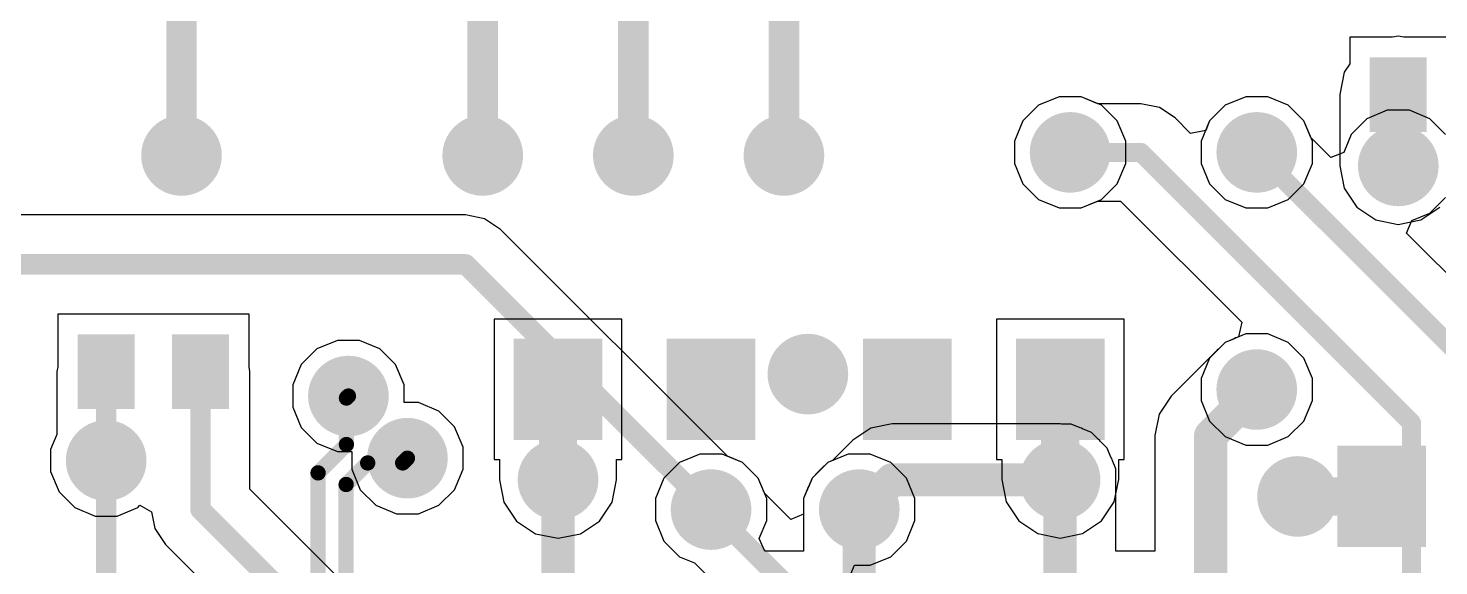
# Model space of a CAD drawing. Header units: millimetres. Extents: x 0 to 172, y 0 to 138.
# Drawn here: x 77.12 to 91.17, y 46.78 to 52.14 of the extents above; entities that cross this region are included whole.
import ezdxf

# ---------------------------------------------------------------- set-up
doc = ezdxf.new("R2010")
doc.units = ezdxf.units.MM
for name, color, linetype in [('BottomLayer', 5, 'Continuous'), ('BottomPaste', 16, 'Continuous'), ('BottomSolder', 6, 'Continuous'), ('TopLayer', 1, 'Continuous'), ('TopSolder', 216, 'Continuous'), ('ViaHoleLayer', 16, 'Continuous')]:
    doc.layers.add(name, color=color, linetype=linetype)

# ---------------------------------------------------------------- blocks, each defined once
blk = doc.blocks.new('R___0402_B_101')
at = {"layer": 'BottomLayer'}
for points in [[(-0.2412999999999999, 0.3174999999999999), (-0.2413000000000001, -0.3175), (-0.6985, -0.3174999999999999), (-0.6985, 0.3175)], [(0.6985, 0.3174999999999999), (0.6985, -0.3175), (0.2412999999999999, -0.3174999999999999), (0.2413000000000001, 0.3175)]]:
    blk.add_hatch(color=5, dxfattribs=at).paths.add_polyline_path(points)
at = {"layer": 'BottomPaste'}
for points in [[(-0.2412999999999999, 0.3174999999999999), (-0.2413000000000001, -0.3175), (-0.6985, -0.3174999999999999), (-0.6985, 0.3175)], [(0.6985, 0.3174999999999999), (0.6985, -0.3175), (0.2412999999999999, -0.3174999999999999), (0.2413000000000001, 0.3175)]]:
    blk.add_hatch(color=16, dxfattribs=at).paths.add_polyline_path(points)
at = {"layer": 'BottomSolder'}
for points in [[(-0.1862988399999999, 0.3725011599999999), (-0.18629884, -0.3725011600000001), (-0.75350116, -0.3725011599999999), (-0.75350116, 0.3725011600000001)], [(0.75350116, 0.3725011599999999), (0.75350116, -0.3725011600000001), (0.1862988399999999, -0.3725011599999999), (0.18629884, 0.3725011600000001)]]:
    blk.add_hatch(color=6, dxfattribs=at).paths.add_polyline_path(points)
blk = doc.blocks.new('R___0402_B_196')
at = {"layer": 'BottomLayer'}
for points in [[(-0.2413, 0.3175), (-0.2412999999999999, -0.3175), (-0.6985, -0.3175), (-0.6985, 0.3175)], [(0.6985, 0.3175), (0.6985, -0.3175), (0.2413, -0.3175), (0.2412999999999999, 0.3175)]]:
    blk.add_hatch(color=5, dxfattribs=at).paths.add_polyline_path(points)
at = {"layer": 'BottomPaste'}
for points in [[(-0.2413, 0.3175), (-0.2412999999999999, -0.3175), (-0.6985, -0.3175), (-0.6985, 0.3175)], [(0.6985, 0.3175), (0.6985, -0.3175), (0.2413, -0.3175), (0.2412999999999999, 0.3175)]]:
    blk.add_hatch(color=16, dxfattribs=at).paths.add_polyline_path(points)
at = {"layer": 'BottomSolder'}
for points in [[(-0.18629884, 0.37250116), (-0.1862988399999999, -0.37250116), (-0.75350116, -0.37250116), (-0.75350116, 0.37250116)], [(0.75350116, 0.37250116), (0.75350116, -0.37250116), (0.18629884, -0.37250116), (0.1862988399999999, 0.37250116)]]:
    blk.add_hatch(color=6, dxfattribs=at).paths.add_polyline_path(points)
blk = doc.blocks.new('C___0603_B_427')
at = {"layer": 'BottomLayer'}
for points in [[(-1.143, -0.4445), (-1.143, 0.4445), (-0.3809999999999999, 0.4445), (-0.3809999999999999, -0.4445)], [(0.3809999999999999, -0.4445), (0.3809999999999999, 0.4445), (1.143, 0.4445), (1.143, -0.4445)]]:
    blk.add_hatch(color=5, dxfattribs=at).paths.add_polyline_path(points)
at = {"layer": 'BottomPaste'}
for points in [[(-1.143, -0.4445), (-1.143, 0.4445), (-0.3809999999999999, 0.4445), (-0.3809999999999999, -0.4445)], [(0.3809999999999999, -0.4445), (0.3809999999999999, 0.4445), (1.143, 0.4445), (1.143, -0.4445)]]:
    blk.add_hatch(color=16, dxfattribs=at).paths.add_polyline_path(points)
at = {"layer": 'BottomSolder'}
for points in [[(-1.20299988, -0.50449988), (-1.20299988, 0.50449988), (-0.3210001199999999, 0.50449988), (-0.3210001199999999, -0.50449988)], [(0.3210001199999999, -0.50449988), (0.3210001199999999, 0.50449988), (1.20299988, 0.50449988), (1.20299988, -0.50449988)]]:
    blk.add_hatch(color=6, dxfattribs=at).paths.add_polyline_path(points)
blk = doc.blocks.new('C___0603_B_428')
at = {"layer": 'BottomLayer'}
for points in [[(-1.143, -0.4445), (-1.143, 0.4445), (-0.3809999999999999, 0.4445), (-0.3809999999999999, -0.4445)], [(0.3809999999999999, -0.4445), (0.3809999999999999, 0.4445), (1.143, 0.4445), (1.143, -0.4445)]]:
    blk.add_hatch(color=5, dxfattribs=at).paths.add_polyline_path(points)
at = {"layer": 'BottomPaste'}
for points in [[(-1.143, -0.4445), (-1.143, 0.4445), (-0.3809999999999999, 0.4445), (-0.3809999999999999, -0.4445)], [(0.3809999999999999, -0.4445), (0.3809999999999999, 0.4445), (1.143, 0.4445), (1.143, -0.4445)]]:
    blk.add_hatch(color=16, dxfattribs=at).paths.add_polyline_path(points)
at = {"layer": 'BottomSolder'}
for points in [[(-1.20299988, -0.50449988), (-1.20299988, 0.50449988), (-0.3210001199999999, 0.50449988), (-0.3210001199999999, -0.50449988)], [(0.3210001199999999, -0.50449988), (0.3210001199999999, 0.50449988), (1.20299988, 0.50449988), (1.20299988, -0.50449988)]]:
    blk.add_hatch(color=6, dxfattribs=at).paths.add_polyline_path(points)
blk = doc.blocks.new('C___0603_B_429')
at = {"layer": 'BottomLayer'}
for points in [[(-1.143, -0.4445), (-1.143, 0.4445), (-0.3809999999999999, 0.4445), (-0.3809999999999999, -0.4445)], [(0.3809999999999999, -0.4445), (0.3809999999999999, 0.4445), (1.143, 0.4445), (1.143, -0.4445)]]:
    blk.add_hatch(color=5, dxfattribs=at).paths.add_polyline_path(points)
at = {"layer": 'BottomPaste'}
for points in [[(-1.143, -0.4445), (-1.143, 0.4445), (-0.3809999999999999, 0.4445), (-0.3809999999999999, -0.4445)], [(0.3809999999999999, -0.4445), (0.3809999999999999, 0.4445), (1.143, 0.4445), (1.143, -0.4445)]]:
    blk.add_hatch(color=16, dxfattribs=at).paths.add_polyline_path(points)
at = {"layer": 'BottomSolder'}
for points in [[(-1.20299988, -0.50449988), (-1.20299988, 0.50449988), (-0.3210001199999999, 0.50449988), (-0.3210001199999999, -0.50449988)], [(0.3210001199999999, -0.50449988), (0.3210001199999999, 0.50449988), (1.20299988, 0.50449988), (1.20299988, -0.50449988)]]:
    blk.add_hatch(color=6, dxfattribs=at).paths.add_polyline_path(points)

msp = doc.modelspace()

# ---------------------------------------------------------------- hatches: boundary and pattern name
at = {"layer": 'BottomLayer'}
h = msp.add_hatch(color=5, dxfattribs=at)
edge = h.paths.add_edge_path()
edge.add_arc((78.64839744, 50.87088124), 0.2999994, 0, 360)
h = msp.add_hatch(color=5, dxfattribs=at)
edge = h.paths.add_edge_path()
edge.add_arc((81.64839652, 50.87088124), 0.2999994, 0, 360)
h = msp.add_hatch(color=5, dxfattribs=at)
edge = h.paths.add_edge_path()
edge.add_arc((83.14839606, 50.87088124), 0.2999994, 0, 360)
h = msp.add_hatch(color=5, dxfattribs=at)
edge = h.paths.add_edge_path()
edge.add_arc((84.64839813999998, 50.87088124), 0.2999994, 0, 360)
h = msp.add_hatch(color=5, dxfattribs=at)
edge = h.paths.add_edge_path()
edge.add_arc((87.49839752, 50.90159999999999), 0.2999994, 0, 360)
h = msp.add_hatch(color=5, dxfattribs=at)
edge = h.paths.add_edge_path()
edge.add_arc((89.35719999999999, 50.90159999999999), 0.2999994, 0, 360)
h = msp.add_hatch(color=5, dxfattribs=at)
edge = h.paths.add_edge_path()
edge.add_arc((90.76689999999999, 50.766599), 0.2999994, 0, 360)
h = msp.add_hatch(color=5, dxfattribs=at)
edge = h.paths.add_edge_path()
edge.add_arc((84.8868, 48.6918), 0.2999994, 0, 360)
h = msp.add_hatch(color=5, dxfattribs=at)
edge = h.paths.add_edge_path()
edge.add_arc((80.31079188, 48.4730171), 0.2999994, 0, 360)
h = msp.add_hatch(color=5, dxfattribs=at)
edge = h.paths.add_edge_path()
edge.add_arc((89.35719999999999, 48.53789886), 0.2999994, 0, 360)
h = msp.add_hatch(color=5, dxfattribs=at)
edge = h.paths.add_edge_path()
edge.add_arc((77.8983964, 47.83074507999999), 0.2999994, 0, 360)
h = msp.add_hatch(color=5, dxfattribs=at)
edge = h.paths.add_edge_path()
edge.add_arc((80.89839802, 47.85359999999999), 0.2999994, 0, 360)
h = msp.add_hatch(color=5, dxfattribs=at)
edge = h.paths.add_edge_path()
edge.add_arc((82.39839755999999, 47.63872616), 0.2999994, 0, 360)
h = msp.add_hatch(color=5, dxfattribs=at)
edge = h.paths.add_edge_path()
edge.add_arc((87.39839771999999, 47.63872616), 0.2999994, 0, 360)
h = msp.add_hatch(color=5, dxfattribs=at)
edge = h.paths.add_edge_path()
edge.add_arc((89.7636, 47.4726), 0.2999994, 0, 360)
h = msp.add_hatch(color=5, dxfattribs=at)
edge = h.paths.add_edge_path()
edge.add_arc((83.92239756, 47.3413328), 0.2999994, 0, 360)
h = msp.add_hatch(color=5, dxfattribs=at)
edge = h.paths.add_edge_path()
edge.add_arc((85.39839664, 47.3413328), 0.2999994, 0, 360)
at = {"layer": 'BottomSolder'}
h = msp.add_hatch(color=6, dxfattribs=at)
edge = h.paths.add_edge_path()
edge.add_arc((87.49839752, 50.90159999999999), 0.4015993999999999, 0, 360)
h = msp.add_hatch(color=6, dxfattribs=at)
edge = h.paths.add_edge_path()
edge.add_arc((89.35719999999999, 50.90159999999999), 0.4015993999999999, 0, 360)
h = msp.add_hatch(color=6, dxfattribs=at)
edge = h.paths.add_edge_path()
edge.add_arc((78.64839744, 50.87088124), 0.4015993999999999, 0, 360)
h = msp.add_hatch(color=6, dxfattribs=at)
edge = h.paths.add_edge_path()
edge.add_arc((81.64839652, 50.87088124), 0.4015993999999999, 0, 360)
h = msp.add_hatch(color=6, dxfattribs=at)
edge = h.paths.add_edge_path()
edge.add_arc((83.14839606, 50.87088124), 0.4015993999999999, 0, 360)
h = msp.add_hatch(color=6, dxfattribs=at)
edge = h.paths.add_edge_path()
edge.add_arc((84.64839813999998, 50.87088124), 0.4015993999999999, 0, 360)
h = msp.add_hatch(color=6, dxfattribs=at)
edge = h.paths.add_edge_path()
edge.add_arc((90.76689999999999, 50.766599), 0.4015993999999999, 0, 360)
h = msp.add_hatch(color=6, dxfattribs=at)
edge = h.paths.add_edge_path()
edge.add_arc((84.8868, 48.6918), 0.4015993999999999, 0, 360)
h = msp.add_hatch(color=6, dxfattribs=at)
edge = h.paths.add_edge_path()
edge.add_arc((89.35719999999999, 48.53789886), 0.4015993999999999, 0, 360)
h = msp.add_hatch(color=6, dxfattribs=at)
edge = h.paths.add_edge_path()
edge.add_arc((80.31079188, 48.4730171), 0.4015993999999999, 0, 360)
h = msp.add_hatch(color=6, dxfattribs=at)
edge = h.paths.add_edge_path()
edge.add_arc((77.8983964, 47.83074507999999), 0.4015993999999999, 0, 360)
h = msp.add_hatch(color=6, dxfattribs=at)
edge = h.paths.add_edge_path()
edge.add_arc((80.89839802, 47.85359999999999), 0.4015993999999999, 0, 360)
h = msp.add_hatch(color=6, dxfattribs=at)
edge = h.paths.add_edge_path()
edge.add_arc((82.39839755999999, 47.63872616), 0.4015993999999999, 0, 360)
h = msp.add_hatch(color=6, dxfattribs=at)
edge = h.paths.add_edge_path()
edge.add_arc((87.39839771999999, 47.63872616), 0.4015993999999999, 0, 360)
h = msp.add_hatch(color=6, dxfattribs=at)
edge = h.paths.add_edge_path()
edge.add_arc((89.7636, 47.4726), 0.4015993999999999, 0, 360)
h = msp.add_hatch(color=6, dxfattribs=at)
edge = h.paths.add_edge_path()
edge.add_arc((83.92239756, 47.3413328), 0.4015993999999999, 0, 360)
h = msp.add_hatch(color=6, dxfattribs=at)
edge = h.paths.add_edge_path()
edge.add_arc((85.39839664, 47.3413328), 0.4015993999999999, 0, 360)
at = {"layer": 'TopLayer'}
h = msp.add_hatch(color=1, dxfattribs=at)
edge = h.paths.add_edge_path()
edge.add_arc((78.64839744, 50.87088124), 0.2999994, 0, 360)
h = msp.add_hatch(color=1, dxfattribs=at)
edge = h.paths.add_edge_path()
edge.add_arc((81.64839652, 50.87088124), 0.2999994, 0, 360)
h = msp.add_hatch(color=1, dxfattribs=at)
edge = h.paths.add_edge_path()
edge.add_arc((83.14839606, 50.87088124), 0.2999994, 0, 360)
h = msp.add_hatch(color=1, dxfattribs=at)
edge = h.paths.add_edge_path()
edge.add_arc((84.64839813999998, 50.87088124), 0.2999994, 0, 360)
h = msp.add_hatch(color=1, dxfattribs=at)
edge = h.paths.add_edge_path()
edge.add_arc((87.49839752, 50.90159999999999), 0.2999994, 0, 360)
h = msp.add_hatch(color=1, dxfattribs=at)
edge = h.paths.add_edge_path()
edge.add_arc((89.35719999999999, 50.90159999999999), 0.2999994, 0, 360)
h = msp.add_hatch(color=1, dxfattribs=at)
edge = h.paths.add_edge_path()
edge.add_arc((90.76689999999999, 50.766599), 0.2999994, 0, 360)
h = msp.add_hatch(color=1, dxfattribs=at)
edge = h.paths.add_edge_path()
edge.add_arc((84.8868, 48.6918), 0.2999994, 0, 360)
h = msp.add_hatch(color=1, dxfattribs=at)
edge = h.paths.add_edge_path()
edge.add_arc((80.31079188, 48.4730171), 0.2999994, 0, 360)
h = msp.add_hatch(color=1, dxfattribs=at)
edge = h.paths.add_edge_path()
edge.add_arc((89.35719999999999, 48.53789886), 0.2999994, 0, 360)
h = msp.add_hatch(color=1, dxfattribs=at)
edge = h.paths.add_edge_path()
edge.add_arc((77.8983964, 47.83074507999999), 0.2999994, 0, 360)
h = msp.add_hatch(color=1, dxfattribs=at)
edge = h.paths.add_edge_path()
edge.add_arc((80.89839802, 47.85359999999999), 0.2999994, 0, 360)
h = msp.add_hatch(color=1, dxfattribs=at)
edge = h.paths.add_edge_path()
edge.add_arc((82.39839755999999, 47.63872616), 0.2999994, 0, 360)
h = msp.add_hatch(color=1, dxfattribs=at)
edge = h.paths.add_edge_path()
edge.add_arc((87.39839771999999, 47.63872616), 0.2999994, 0, 360)
h = msp.add_hatch(color=1, dxfattribs=at)
edge = h.paths.add_edge_path()
edge.add_arc((89.7636, 47.4726), 0.2999994, 0, 360)
h = msp.add_hatch(color=1, dxfattribs=at)
edge = h.paths.add_edge_path()
edge.add_arc((83.92239756, 47.3413328), 0.2999994, 0, 360)
h = msp.add_hatch(color=1, dxfattribs=at)
edge = h.paths.add_edge_path()
edge.add_arc((85.39839664, 47.3413328), 0.2999994, 0, 360)
at = {"layer": 'TopSolder'}
h = msp.add_hatch(color=216, dxfattribs=at)
edge = h.paths.add_edge_path()
edge.add_arc((87.49839752, 50.90159999999999), 0.4015993999999999, 0, 360)
h = msp.add_hatch(color=216, dxfattribs=at)
edge = h.paths.add_edge_path()
edge.add_arc((89.35719999999999, 50.90159999999999), 0.4015993999999999, 0, 360)
h = msp.add_hatch(color=216, dxfattribs=at)
edge = h.paths.add_edge_path()
edge.add_arc((78.64839744, 50.87088124), 0.4015993999999999, 0, 360)
h = msp.add_hatch(color=216, dxfattribs=at)
edge = h.paths.add_edge_path()
edge.add_arc((81.64839652, 50.87088124), 0.4015993999999999, 0, 360)
h = msp.add_hatch(color=216, dxfattribs=at)
edge = h.paths.add_edge_path()
edge.add_arc((83.14839606, 50.87088124), 0.4015993999999999, 0, 360)
h = msp.add_hatch(color=216, dxfattribs=at)
edge = h.paths.add_edge_path()
edge.add_arc((84.64839813999998, 50.87088124), 0.4015993999999999, 0, 360)
h = msp.add_hatch(color=216, dxfattribs=at)
edge = h.paths.add_edge_path()
edge.add_arc((90.76689999999999, 50.766599), 0.4015993999999999, 0, 360)
h = msp.add_hatch(color=216, dxfattribs=at)
edge = h.paths.add_edge_path()
edge.add_arc((84.8868, 48.6918), 0.4015993999999999, 0, 360)
h = msp.add_hatch(color=216, dxfattribs=at)
edge = h.paths.add_edge_path()
edge.add_arc((89.35719999999999, 48.53789886), 0.4015993999999999, 0, 360)
h = msp.add_hatch(color=216, dxfattribs=at)
edge = h.paths.add_edge_path()
edge.add_arc((80.31079188, 48.4730171), 0.4015993999999999, 0, 360)
h = msp.add_hatch(color=216, dxfattribs=at)
edge = h.paths.add_edge_path()
edge.add_arc((77.8983964, 47.83074507999999), 0.4015993999999999, 0, 360)
h = msp.add_hatch(color=216, dxfattribs=at)
edge = h.paths.add_edge_path()
edge.add_arc((80.89839802, 47.85359999999999), 0.4015993999999999, 0, 360)
h = msp.add_hatch(color=216, dxfattribs=at)
edge = h.paths.add_edge_path()
edge.add_arc((82.39839755999999, 47.63872616), 0.4015993999999999, 0, 360)
h = msp.add_hatch(color=216, dxfattribs=at)
edge = h.paths.add_edge_path()
edge.add_arc((87.39839771999999, 47.63872616), 0.4015993999999999, 0, 360)
h = msp.add_hatch(color=216, dxfattribs=at)
edge = h.paths.add_edge_path()
edge.add_arc((89.7636, 47.4726), 0.4015993999999999, 0, 360)
h = msp.add_hatch(color=216, dxfattribs=at)
edge = h.paths.add_edge_path()
edge.add_arc((83.92239756, 47.3413328), 0.4015993999999999, 0, 360)
h = msp.add_hatch(color=216, dxfattribs=at)
edge = h.paths.add_edge_path()
edge.add_arc((85.39839664, 47.3413328), 0.4015993999999999, 0, 360)
at = {"layer": 'ViaHoleLayer'}
h = msp.add_hatch(color=16, dxfattribs=at)
edge = h.paths.add_edge_path()
edge.add_arc((78.64839744, 50.87088124), 0.1499997, 0, 360)
h = msp.add_hatch(color=16, dxfattribs=at)
edge = h.paths.add_edge_path()
edge.add_arc((81.64839652, 50.87088124), 0.1499997, 0, 360)
h = msp.add_hatch(color=16, dxfattribs=at)
edge = h.paths.add_edge_path()
edge.add_arc((83.14839606, 50.87088124), 0.1499997, 0, 360)
h = msp.add_hatch(color=16, dxfattribs=at)
edge = h.paths.add_edge_path()
edge.add_arc((84.64839813999998, 50.87088124), 0.1499997, 0, 360)
h = msp.add_hatch(color=16, dxfattribs=at)
edge = h.paths.add_edge_path()
edge.add_arc((87.49839752, 50.90159999999999), 0.1499997, 0, 360)
h = msp.add_hatch(color=16, dxfattribs=at)
edge = h.paths.add_edge_path()
edge.add_arc((89.35719999999999, 50.90159999999999), 0.1499997, 0, 360)
h = msp.add_hatch(color=16, dxfattribs=at)
edge = h.paths.add_edge_path()
edge.add_arc((90.76689999999999, 50.766599), 0.1499997, 0, 360)
h = msp.add_hatch(color=16, dxfattribs=at)
edge = h.paths.add_edge_path()
edge.add_arc((84.8868, 48.6918), 0.1499997, 0, 360)
h = msp.add_hatch(color=16, dxfattribs=at)
edge = h.paths.add_edge_path()
edge.add_arc((80.31079188, 48.4730171), 0.1499997, 0, 360)
h = msp.add_hatch(color=16, dxfattribs=at)
edge = h.paths.add_edge_path()
edge.add_arc((89.35719999999999, 48.53789886), 0.1499997, 0, 360)
h = msp.add_hatch(color=16, dxfattribs=at)
edge = h.paths.add_edge_path()
edge.add_arc((77.8983964, 47.83074507999999), 0.1499997, 0, 360)
h = msp.add_hatch(color=16, dxfattribs=at)
edge = h.paths.add_edge_path()
edge.add_arc((80.89839802, 47.85359999999999), 0.1499997, 0, 360)
h = msp.add_hatch(color=16, dxfattribs=at)
edge = h.paths.add_edge_path()
edge.add_arc((82.39839755999999, 47.63872616), 0.1499997, 0, 360)
h = msp.add_hatch(color=16, dxfattribs=at)
edge = h.paths.add_edge_path()
edge.add_arc((87.39839771999999, 47.63872616), 0.1499997, 0, 360)
h = msp.add_hatch(color=16, dxfattribs=at)
edge = h.paths.add_edge_path()
edge.add_arc((83.92239756, 47.3413328), 0.1499997, 0, 360)
h = msp.add_hatch(color=16, dxfattribs=at)
edge = h.paths.add_edge_path()
edge.add_arc((85.39839664, 47.3413328), 0.1499997, 0, 360)
h = msp.add_hatch(color=16, dxfattribs=at)
edge = h.paths.add_edge_path()
edge.add_arc((89.7636, 47.4726), 0.1499997, 0, 360)

# ---------------------------------------------------------------- linework, layer by layer
at = {"layer": 'BottomLayer'}
for p, q in [((90.71061359999999, 52.049299), (90.2843, 52.049299)), ((90.2843, 52.049299), (90.2843, 51.78420935999999)), ((90.76689999999999, 52.06049531999999), (90.71061359999999, 52.049299)), ((90.8231864, 52.049299), (90.76689999999999, 52.06049531999999)), ((92.14174612, 52.049299), (90.8231864, 52.049299)), ((90.22855969999999, 51.70078814), (90.18420368, 51.477799)), ((90.2843, 51.78420935999999), (90.22855969999999, 51.70078814)), ((87.38819962, 51.4555994), (87.18458306, 51.3712587)), ((87.60859542, 51.4555994), (87.38819962, 51.4555994)), ((87.81221197999999, 51.3712587), (87.60859542, 51.4555994)), ((89.24700209999999, 51.4555994), (89.04338554, 51.3712587)), ((89.4673979, 51.4555994), (89.24700209999999, 51.4555994)), ((89.67101446, 51.3712587), (89.4673979, 51.4555994)), ((90.18420368, 51.477799), (90.18420368, 50.766599)), ((87.18458306, 51.3712587), (87.02873882, 51.21541446)), ((87.96805622, 51.21541446), (87.81221197999999, 51.3712587)), ((89.04338554, 51.3712587), (88.8875413, 51.21541446)), ((89.8268587, 51.21541446), (89.67101446, 51.3712587)), ((87.02873882, 51.21541446), (86.94439812, 51.01179789999999)), ((88.05239692, 51.01179789999999), (87.96805622, 51.21541446)), ((88.8875413, 51.21541446), (88.8032006, 51.01179789999999)), ((89.91119939999999, 51.01179789999999), (89.8268587, 51.21541446)), ((86.94439812, 51.01179789999999), (86.94439812, 50.7914021)), ((88.05239692, 50.7914021), (88.05239692, 51.01179789999999)), ((88.8032006, 51.01179789999999), (88.8032006, 50.7914021)), ((89.91119939999999, 50.7914021), (89.91119939999999, 51.01179789999999)), ((86.94439812, 50.7914021), (87.02873882, 50.58778554)), ((87.96805622, 50.58778554), (88.05239692, 50.7914021)), ((88.8032006, 50.7914021), (88.8875413, 50.58778554)), ((89.8268587, 50.58778554), (89.91119939999999, 50.7914021)), ((90.18420368, 50.766599), (90.22855969999999, 50.54360986)), ((87.02873882, 50.58778554), (87.18458306, 50.4319413)), ((87.81221197999999, 50.4319413), (87.96805622, 50.58778554)), ((88.8875413, 50.58778554), (89.04338554, 50.4319413)), ((89.67101446, 50.4319413), (89.8268587, 50.58778554)), ((90.22855969999999, 50.54360986), (90.35487135999999, 50.35457036)), ((87.18458306, 50.4319413), (87.38819962, 50.3476006)), ((87.38819962, 50.3476006), (87.60859542, 50.3476006)), ((87.60859542, 50.3476006), (87.81221197999999, 50.4319413)), ((89.04338554, 50.4319413), (89.24700209999999, 50.3476006)), ((89.24700209999999, 50.3476006), (89.4673979, 50.3476006)), ((89.4673979, 50.3476006), (89.67101446, 50.4319413)), ((90.35487135999999, 50.35457036), (90.54391086, 50.2282587)), ((90.98988914, 50.2282587), (91.17892864, 50.35457036)), ((90.54391086, 50.2282587), (90.76689999999999, 50.18390268)), ((90.76689999999999, 50.18390268), (90.98988914, 50.2282587)), ((79.3207964, 49.28869999999999), (77.41579639999999, 49.28869999999999)), ((77.41579639999999, 49.28869999999999), (77.41579639999999, 48.76472848)), ((79.3207964, 48.76472848), (79.3207964, 49.28869999999999)), ((83.03339756, 49.2379), (81.76339756, 49.2379)), ((81.76339756, 49.2379), (81.76339756, 47.8409)), ((83.03339756, 47.8409), (83.03339756, 49.2379)), ((88.0364, 49.2379), (86.76639999999999, 49.2379)), ((86.76639999999999, 49.2379), (86.76639999999999, 47.8409)), ((88.0364, 47.8409), (88.0364, 49.2379)), ((89.24700209999999, 49.09189825999999), (89.04338554, 49.00755756)), ((89.4673979, 49.09189825999999), (89.24700209999999, 49.09189825999999)), ((89.67101446, 49.00755756), (89.4673979, 49.09189825999999)), ((79.99697742, 48.9426758), (79.84113318, 48.78683156)), ((80.20059398, 49.02701649999999), (79.99697742, 48.9426758)), ((80.42098978, 49.02701649999999), (80.20059398, 49.02701649999999)), ((80.62460634, 48.9426758), (80.42098978, 49.02701649999999)), ((80.78045058, 48.78683156), (80.62460634, 48.9426758)), ((89.04338554, 49.00755756), (88.8875413, 48.85171331999999)), ((89.8268587, 48.85171331999999), (89.67101446, 49.00755756)), ((77.41579639999999, 48.76472848), (77.40634252, 48.7172)), ((79.33025027999999, 48.7172), (79.3207964, 48.76472848)), ((79.84113318, 48.78683156), (79.75679248, 48.583215)), ((80.86479128, 48.583215), (80.78045058, 48.78683156)), ((88.8875413, 48.85171331999999), (88.8032006, 48.64809675999999)), ((89.91119939999999, 48.64809675999999), (89.8268587, 48.85171331999999)), ((77.40634252, 48.7172), (77.40634252, 48.0904931)), ((79.33025027999999, 47.54514748), (79.33025027999999, 48.7172)), ((88.8032006, 48.64809675999999), (88.8032006, 48.42770096)), ((89.91119939999999, 48.42770096), (89.91119939999999, 48.64809675999999)), ((79.75679248, 48.583215), (79.75679248, 48.3628192)), ((80.86479128, 48.4075994), (80.86479128, 48.583215)), ((79.75679248, 48.3628192), (79.84113318, 48.15920264)), ((81.00859591999999, 48.4075994), (80.86479128, 48.4075994)), ((81.21221247999999, 48.3232587), (81.00859591999999, 48.4075994)), ((88.8032006, 48.42770096), (88.8875413, 48.2240844)), ((89.8268587, 48.2240844), (89.91119939999999, 48.42770096)), ((81.36805672, 48.16741446), (81.21221247999999, 48.3232587)), ((88.8875413, 48.2240844), (89.04338554, 48.06824015999999)), ((89.67101446, 48.06824015999999), (89.8268587, 48.2240844)), ((77.40634252, 48.0904931), (77.344397, 47.94094298)), ((79.84113318, 48.15920264), (79.99697742, 48.0033584)), ((81.45239742, 47.9637979), (81.36805672, 48.16741446)), ((89.04338554, 48.06824015999999), (89.24700209999999, 47.98389946)), ((89.4673979, 47.98389946), (89.67101446, 48.06824015999999)), ((77.344397, 47.94094298), (77.344397, 47.72054718)), ((79.99697742, 48.0033584), (80.20059398, 47.9190177)), ((80.20059398, 47.9190177), (80.34439862, 47.9190177)), ((80.34439862, 47.9190177), (80.34439862, 47.7434021)), ((81.45239742, 47.7434021), (81.45239742, 47.9637979)), ((89.24700209999999, 47.98389946), (89.4673979, 47.98389946)), ((81.76339756, 47.8409), (81.81570124, 47.8409)), ((81.81570124, 47.8409), (81.81570124, 47.63872616)), ((82.98109388, 47.63872616), (82.98109388, 47.8409)), ((82.98109388, 47.8409), (83.03339756, 47.8409)), ((83.60858309999999, 47.81099149999999), (83.45273886, 47.65514726)), ((83.81219966, 47.8953322), (83.60858309999999, 47.81099149999999)), ((84.03259546, 47.8953322), (83.81219966, 47.8953322)), ((84.23621202, 47.81099149999999), (84.03259546, 47.8953322)), ((84.39205625999999, 47.65514726), (84.23621202, 47.81099149999999)), ((85.08458218, 47.81099149999999), (84.92873794, 47.65514726)), ((85.28819874, 47.8953322), (85.08458218, 47.81099149999999)), ((85.50859453999999, 47.8953322), (85.28819874, 47.8953322)), ((85.71221109999999, 47.81099149999999), (85.50859453999999, 47.8953322)), ((85.86805534, 47.65514726), (85.71221109999999, 47.81099149999999)), ((86.76639999999999, 47.8409), (86.81720254, 47.8409)), ((86.81720254, 47.8409), (86.81720254, 47.6402273)), ((87.98259517999999, 47.6402273), (87.98259517999999, 47.8409)), ((87.98259517999999, 47.8409), (88.0364, 47.8409)), ((77.344397, 47.72054718), (77.4287377, 47.51693062)), ((80.34439862, 47.7434021), (80.42873931999999, 47.53978554)), ((81.36805672, 47.53978554), (81.45239742, 47.7434021)), ((81.81570124, 47.63872616), (81.86005725999999, 47.41573702)), ((82.93673786, 47.41573702), (82.98109388, 47.63872616)), ((83.45273886, 47.65514726), (83.36839816, 47.4515307)), ((84.45400178, 47.50559714), (84.39205625999999, 47.65514726)), ((84.92873794, 47.65514726), (84.84439723999999, 47.4515307)), ((85.95239604, 47.4515307), (85.86805534, 47.65514726)), ((86.81720254, 47.6402273), (86.86155856, 47.41723816)), ((87.93823916, 47.41723816), (87.98259517999999, 47.6402273)), ((77.4287377, 47.51693062), (77.58458193999999, 47.36108638)), ((82.56773428, 44.30766348), (79.33025027999999, 47.54514748)), ((80.42873931999999, 47.53978554), (80.58458356, 47.3839413)), ((81.21221247999999, 47.3839413), (81.36805672, 47.53978554)), ((84.71739724, 47.24220168), (84.45400178, 47.50559714)), ((77.58458193999999, 47.36108638), (77.7881985, 47.27674568)), ((78.0085943, 47.27674568), (78.21221086, 47.36108638)), ((78.21221086, 47.36108638), (78.23496671999999, 47.38384224)), ((78.23496671999999, 47.38384224), (78.35044274, 47.31971232)), ((80.58458356, 47.3839413), (80.78820012, 47.2996006)), ((81.00859591999999, 47.2996006), (81.21221247999999, 47.3839413)), ((81.86005725999999, 47.41573702), (81.98636892, 47.22669752)), ((82.8104262, 47.22669752), (82.93673786, 47.41573702)), ((83.36839816, 47.4515307), (83.36839816, 47.23113489999999)), ((84.84439723999999, 47.4515307), (84.84439723999999, 47.29480762)), ((85.95239604, 47.23113489999999), (85.95239604, 47.4515307)), ((86.86155856, 47.41723816), (86.98787021999999, 47.22819866)), ((87.8119275, 47.22819866), (87.93823916, 47.41723816)), ((77.7881985, 47.27674568), (78.0085943, 47.27674568)), ((78.35044274, 47.31971232), (78.38359736, 47.15303244)), ((80.78820012, 47.2996006), (81.00859591999999, 47.2996006)), ((81.98636892, 47.22669752), (82.17540842, 47.10038586)), ((82.62138669999999, 47.10038586), (82.8104262, 47.22669752)), ((83.36839816, 47.23113489999999), (83.45273886, 47.02751834)), ((84.84439723999999, 47.29480762), (84.71739724, 47.24220168)), ((85.86805534, 47.02751834), (85.95239604, 47.23113489999999)), ((86.98787021999999, 47.22819866), (87.17690972, 47.101887)), ((87.622888, 47.101887), (87.8119275, 47.22819866)), ((78.38359736, 47.15303244), (78.49026212, 46.99339852)), ((82.17540842, 47.10038586), (82.39839755999999, 47.05602984)), ((82.39839755999999, 47.05602984), (82.62138669999999, 47.10038586)), ((87.17690972, 47.101887), (87.39989886, 47.05753098)), ((87.39989886, 47.05753098), (87.622888, 47.101887)), ((78.49026212, 46.99339852), (81.33339588, 44.15026476)), ((83.45273886, 47.02751834), (83.60858309999999, 46.8716741)), ((85.71221109999999, 46.8716741), (85.86805534, 47.02751834)), ((83.60858309999999, 46.8716741), (83.75813321999999, 46.80972858)), ((83.75813321999999, 46.80972858), (84.98463063999999, 45.58323116)), ((85.29926551999999, 46.6603334), (85.35187146, 46.78733339999999)), ((85.35187146, 46.78733339999999), (85.50859453999999, 46.78733339999999)), ((85.50859453999999, 46.78733339999999), (85.71221109999999, 46.8716741))]:
    msp.add_line(p, q, dxfattribs=at)
for points, const_width in [([(90.76689999999999, 50.766599), (90.76689999999999, 51.477799)], 0.3809999999999999), ([(77.8983964, 47.83074507999999), (77.8983964, 48.7172)], 0.2032), ([(78.8381964, 47.3413328), (78.8381964, 48.7172)], 0.2032), ([(82.39839755999999, 47.63872616), (82.39839755999999, 48.5394)], 0.3809999999999999), ([(87.39989886, 47.6402273), (87.39989886, 48.53789886)], 0.3809999999999999), ([(87.39989886, 48.53789886), (87.4014, 48.5394)], 0.3302), ([(87.39839771999999, 47.63872616), (87.39989886, 47.6402273)], 0.3302), ([(89.7636, 47.4726), (90.6018, 47.4726)], 0.3809999999999999), ([(78.8381964, 47.3413328), (82.21979999999999, 43.9597292)], 0.2032), ([(83.92239756, 47.3413328), (85.33256492, 45.93116543999999)], 0.2032)]:
    msp.add_lwpolyline(points, dxfattribs=dict(at, const_width=const_width))
for points, const_width in [([(90.67165, 51.477799, 1), (90.86214999999999, 51.477799, 1)], 0.1905), ([(90.67165, 50.766599, 1), (90.86214999999999, 50.766599, 1)], 0.1905), ([(77.84759639999999, 48.7172, 1), (77.94919639999999, 48.7172, 1)], 0.1016), ([(78.78739639999999, 48.7172, 1), (78.8889964, 48.7172, 1)], 0.1016), ([(82.30314756, 48.5394, 1), (82.49364756, 48.5394, 1)], 0.1905), ([(87.30464886, 48.53789886, 1), (87.49514885999999, 48.53789886, 1)], 0.1905), ([(87.31734886, 48.53789886, 1), (87.48244886, 48.53789886, 1)], 0.1651), ([(87.31885, 48.5394, 1), (87.48395, 48.5394, 1)], 0.1651), ([(77.84759639999999, 47.83074507999999, 1), (77.94919639999999, 47.83074507999999, 1)], 0.1016), ([(82.30314756, 47.63872616, 1), (82.49364756, 47.63872616, 1)], 0.1905), ([(87.30464886, 47.6402273, 1), (87.49514885999999, 47.6402273, 1)], 0.1905), ([(87.31584772, 47.63872616, 1), (87.48094772, 47.63872616, 1)], 0.1651), ([(87.31734886, 47.6402273, 1), (87.48244886, 47.6402273, 1)], 0.1651), ([(89.66835, 47.4726, 1), (89.85884999999999, 47.4726, 1)], 0.1905), ([(90.50654999999999, 47.4726, 1), (90.69704999999999, 47.4726, 1)], 0.1905), ([(78.78739639999999, 47.3413328, 1), (78.8889964, 47.3413328, 1)], 0.1016), ([(78.78739639999999, 47.3413328, 1), (78.8889964, 47.3413328, 1)], 0.1016), ([(83.87159756, 47.3413328, 1), (83.97319756, 47.3413328, 1)], 0.1016)]:
    msp.add_lwpolyline(points, format="xyb", close=True, dxfattribs=dict(at, const_width=const_width))
at = {"layer": 'TopLayer'}
for p, q in [((87.38819962, 51.4555994), (87.18458306, 51.3712587)), ((87.60859542, 51.4555994), (87.38819962, 51.4555994)), ((87.77530323999999, 51.38654696), (87.60859542, 51.4555994)), ((89.24700209999999, 51.4555994), (89.04338554, 51.3712587)), ((89.4673979, 51.4555994), (89.24700209999999, 51.4555994)), ((89.67101446, 51.3712587), (89.4673979, 51.4555994)), ((87.18458306, 51.3712587), (87.02873882, 51.21541446)), ((88.20255664, 51.38654696), (87.77530323999999, 51.38654696)), ((88.3881392, 51.34963313999999), (88.20255664, 51.38654696)), ((88.54546679999999, 51.24451015999999), (88.3881392, 51.34963313999999)), ((89.04338554, 51.3712587), (88.8875413, 51.21541446)), ((89.8268587, 51.21541446), (89.67101446, 51.3712587)), ((90.65670209999999, 51.3205984), (90.45308554, 51.2362577)), ((90.8770979, 51.3205984), (90.65670209999999, 51.3205984)), ((91.08071446, 51.2362577), (90.8770979, 51.3205984)), ((87.02873882, 51.21541446), (86.94439812, 51.01179789999999)), ((88.69866943999999, 51.09130751999999), (88.54546679999999, 51.24451015999999)), ((88.8875413, 51.21541446), (88.84847864, 51.1211068)), ((89.8959086, 51.04870918), (89.8268587, 51.21541446)), ((90.45308554, 51.2362577), (90.2972413, 51.08041346)), ((91.2365587, 51.08041346), (91.08071446, 51.2362577)), ((86.94439812, 51.01179789999999), (86.94439812, 50.7914021)), ((88.84847864, 51.1211068), (88.69866943999999, 51.09130751999999)), ((90.09556783999999, 50.84905248), (89.8959086, 51.04870918)), ((90.2972413, 51.08041346), (90.22301488, 50.90121392)), ((90.22301488, 50.90121392), (90.09556783999999, 50.84905248)), ((86.94439812, 50.7914021), (87.02873882, 50.58778554)), ((87.02873882, 50.58778554), (87.18458306, 50.4319413)), ((91.08071446, 50.2969403), (91.2365587, 50.45278454)), ((87.18458306, 50.4319413), (87.38819962, 50.3476006)), ((87.38819962, 50.3476006), (87.60859542, 50.3476006)), ((87.60859542, 50.3476006), (87.77530323999999, 50.41665304)), ((87.77530323999999, 50.41665304), (88.00168328, 50.41665304)), ((88.00168328, 50.41665304), (89.2091053, 49.20923102)), ((90.90151237999999, 50.22271388), (91.08071446, 50.2969403)), ((81.47810476, 50.27767948), (69.1891174, 50.27767948)), ((81.66640512000001, 50.24022463999999), (81.47810476, 50.27767948)), ((81.82603904, 50.13355987999999), (81.66640512000001, 50.24022463999999)), ((90.84935347999999, 50.09526684), (90.90151237999999, 50.22271388)), ((84.0866619, 47.87293702), (81.82603904, 50.13355987999999)), ((91.74129988, 49.2033179), (90.84935347999999, 50.09526684)), ((89.2091053, 49.20923102), (89.17617166, 49.06255871999999)), ((89.13220426, 49.04434692), (89.04338554, 49.00755756)), ((89.14412448, 49.05231235999999), (89.13220426, 49.04434692)), ((89.15818592, 49.0551089), (89.14412448, 49.05231235999999)), ((89.17617166, 49.06255871999999), (89.15818592, 49.0551089)), ((88.96348476, 48.9316141), (88.50468201999999, 48.47281135999999)), ((88.97541005999999, 48.93958207999999), (88.96348476, 48.9316141)), ((89.04338554, 49.00755756), (88.97541005999999, 48.93958207999999)), ((88.50468201999999, 48.47281135999999), (88.38398375999999, 48.29217418)), ((85.72672465999999, 48.19552464), (85.5136466, 48.15313966)), ((87.39839771999999, 48.19552464), (85.72672465999999, 48.19552464)), ((87.41246931999999, 48.19272556), (87.39839771999999, 48.19552464)), ((87.50859562, 48.19272556), (87.41246931999999, 48.19272556)), ((87.59740925999999, 48.15593874), (87.50859562, 48.19272556)), ((88.38398375999999, 48.29217418), (88.34159877999998, 48.07909612)), ((85.5136466, 48.15313966), (85.33300942, 48.0324414)), ((87.61147577999999, 48.15313966), (87.59740925999999, 48.15593874)), ((87.62340108, 48.14517168), (87.61147577999999, 48.15313966)), ((87.71221218, 48.10838485999999), (87.62340108, 48.14517168)), ((87.78018766, 48.04040937999999), (87.71221218, 48.10838485999999)), ((88.34159877999998, 48.07909612), (88.34159877999998, 46.9271985)), ((85.33300942, 48.0324414), (85.13063491999999, 47.8300669)), ((87.79211296, 48.0324414), (87.78018766, 48.04040937999999)), ((87.80008093999999, 48.0205161), (87.79211296, 48.0324414)), ((87.86805642, 47.95254062), (87.80008093999999, 48.0205161)), ((87.90484323999999, 47.86372952), (87.86805642, 47.95254062)), ((84.23621202, 47.81099149999999), (84.0866619, 47.87293702)), ((84.39205625999999, 47.65514726), (84.23621202, 47.81099149999999)), ((85.08458218, 47.81099149999999), (85.0203532, 47.74676252)), ((85.13063491999999, 47.8300669), (85.08458218, 47.81099149999999)), ((87.91281122, 47.85180422), (87.90484323999999, 47.86372952)), ((87.9156103, 47.8377377), (87.91281122, 47.85180422)), ((87.95239712, 47.74892406), (87.9156103, 47.8377377)), ((84.47639695999999, 47.4515307), (84.39205625999999, 47.65514726)), ((84.92873794, 47.65514726), (84.89195111999999, 47.56633616)), ((84.99671341999999, 47.72312274), (84.92873794, 47.65514726)), ((85.0046814, 47.73504804), (84.99671341999999, 47.72312274)), ((85.00692676, 47.73654918), (85.0046814, 47.73504804)), ((85.0084279, 47.73879454), (85.00692676, 47.73654918)), ((85.0203532, 47.74676252), (85.0084279, 47.73879454)), ((87.95239712, 47.65279776), (87.95239712, 47.74892406)), ((87.9551962, 47.63872616), (87.95239712, 47.65279776)), ((87.9551962, 46.9271985), (87.9551962, 47.63872616)), ((84.88118406, 47.54034434), (84.84439723999999, 47.4515307)), ((84.88398314, 47.55441086), (84.88118406, 47.54034434)), ((84.89195111999999, 47.56633616), (84.88398314, 47.55441086)), ((84.47639695999999, 47.23113489999999), (84.47639695999999, 47.4515307)), ((84.84439723999999, 47.3554044), (84.84159816, 47.3413328)), ((84.84439723999999, 47.4515307), (84.84439723999999, 47.3554044)), ((84.4031078, 47.05420104), (84.47639695999999, 47.23113489999999)), ((84.84159816, 47.3413328), (84.84159816, 46.9271985)), ((84.45767208, 46.9271985), (84.4031078, 47.05420104)), ((84.84159816, 46.9271985), (84.45767208, 46.9271985)), ((88.34159877999998, 46.9271985), (87.9551962, 46.9271985))]:
    msp.add_line(p, q, dxfattribs=at)
for points, const_width in [([(78.64839744, 50.87088124), (78.64839744, 54.12319884)], 0.3048), ([(81.64839652, 50.87088124), (81.64839652, 54.12319884)], 0.3048), ([(83.14839606, 50.87088124), (83.14839606, 54.12319884)], 0.3048), ([(84.64839813999998, 50.87088124), (84.64839813999998, 54.12319884)], 0.3048), ([(87.49839752, 50.90159999999999), (88.20255664, 50.90159999999999)], 0.1892554), ([(88.20255664, 50.90159999999999), (90.89839834, 48.2057583)], 0.1892554), ([(89.35719999999999, 50.90159999999999), (91.39839734, 48.86040265999999)], 0.1892554), ([(66.88728812000001, 49.7856256), (81.47810476, 49.7856256)], 0.2032), ([(81.47810476, 49.7856256), (83.92239756, 47.3413328)], 0.2032), ([(88.89839726, 48.07909612), (89.35719999999999, 48.53789886)], 0.3302), ([(80.29119831999999, 48.45342354), (80.31079188, 48.4730171)], 0.1524), ([(80.29119831999999, 47.9898456), (80.29119831999999, 48.45342354)], 0.1524), ([(88.89839726, 45.9232), (88.89839726, 48.07909612)], 0.3302), ([(90.89839834, 45.9232), (90.89839834, 48.2057583)], 0.1892554), ([(80.00869698, 47.70734425999999), (80.29119831999999, 47.9898456)], 0.1524), ([(77.8983964, 45.9232), (77.8983964, 47.83074507999999)], 0.2032), ([(80.85118195999999, 47.80638394), (80.89839802, 47.85359999999999)], 0.1524), ([(80.00869698, 46.68627695999999), (80.00869698, 47.70734425999999)], 0.1524), ([(80.28809697999999, 47.59161424), (80.50286668, 47.80638394)], 0.1524), ([(80.50286668, 47.80638394), (80.85118195999999, 47.80638394)], 0.1524), ([(82.39839755999999, 45.9232), (82.39839755999999, 47.63872616)], 0.3302), ([(85.43307779999999, 47.34507929999999), (85.72672465999999, 47.63872616)], 0.3302), ([(85.72672465999999, 47.63872616), (87.39839771999999, 47.63872616)], 0.3302), ([(87.39839771999999, 45.9232), (87.39839771999999, 47.63872616)], 0.3302), ([(80.28809697999999, 46.68627695999999), (80.28809697999999, 47.59161424)], 0.1524), ([(85.39839664, 45.9232), (85.39839664, 47.3413328)], 0.3302), ([(85.40214313999999, 47.34507929999999), (85.43307779999999, 47.34507929999999)], 0.3302)]:
    msp.add_lwpolyline(points, dxfattribs=dict(at, const_width=const_width))
for points, const_width in [([(78.57219744, 50.87088124, 1), (78.72459744, 50.87088124, 1)], 0.1524), ([(81.57219651999999, 50.87088124, 1), (81.72459651999999, 50.87088124, 1)], 0.1524), ([(83.07219606, 50.87088124, 1), (83.22459606, 50.87088124, 1)], 0.1524), ([(84.57219814, 50.87088124, 1), (84.72459814, 50.87088124, 1)], 0.1524), ([(87.45108494, 50.90159999999999, 1), (87.5457101, 50.90159999999999, 1)], 0.0946277), ([(88.15524405999999, 50.90159999999999, 1), (88.24986922, 50.90159999999999, 1)], 0.0946277), ([(88.15524405999999, 50.90159999999999, 1), (88.24986922, 50.90159999999999, 1)], 0.0946277), ([(89.30988742, 50.90159999999999, 1), (89.40451258, 50.90159999999999, 1)], 0.0946277), ([(81.42730476, 49.7856256, 1), (81.52890476, 49.7856256, 1)], 0.1016), ([(81.42730476, 49.7856256, 1), (81.52890476, 49.7856256, 1)], 0.1016), ([(89.27465, 48.53789886, 1), (89.43975, 48.53789886, 1)], 0.1651), ([(80.25309831999999, 48.45342354, 1), (80.32929831999999, 48.45342354, 1)], 0.0762), ([(80.25309831999999, 48.45342354, 1), (80.32929831999999, 48.45342354, 1)], 0.0762), ([(80.27269188, 48.4730171, 1), (80.34889188, 48.4730171, 1)], 0.0762), ([(88.81584725999998, 48.07909612, 1), (88.98094726, 48.07909612, 1)], 0.1651), ([(88.81584725999998, 48.07909612, 1), (88.98094726, 48.07909612, 1)], 0.1651), ([(90.85108575999999, 48.2057583, 1), (90.94571092, 48.2057583, 1)], 0.0946277), ([(90.85108575999999, 48.2057583, 1), (90.94571092, 48.2057583, 1)], 0.0946277), ([(80.25309831999999, 47.9898456, 1), (80.32929831999999, 47.9898456, 1)], 0.0762), ([(80.25309831999999, 47.9898456, 1), (80.32929831999999, 47.9898456, 1)], 0.0762), ([(77.84759639999999, 47.83074507999999, 1), (77.94919639999999, 47.83074507999999, 1)], 0.1016), ([(80.86029802, 47.85359999999999, 1), (80.93649801999999, 47.85359999999999, 1)], 0.0762), ([(79.97059698, 47.70734425999999, 1), (80.04679698, 47.70734425999999, 1)], 0.0762), ([(79.97059698, 47.70734425999999, 1), (80.04679698, 47.70734425999999, 1)], 0.0762), ([(80.46476668, 47.80638394, 1), (80.54096668, 47.80638394, 1)], 0.0762), ([(80.46476668, 47.80638394, 1), (80.54096668, 47.80638394, 1)], 0.0762), ([(80.81308195999999, 47.80638394, 1), (80.88928195999999, 47.80638394, 1)], 0.0762), ([(80.81308195999999, 47.80638394, 1), (80.88928195999999, 47.80638394, 1)], 0.0762), ([(82.31584756, 47.63872616, 1), (82.48094755999999, 47.63872616, 1)], 0.1651), ([(85.64417465999999, 47.63872616, 1), (85.80927465999999, 47.63872616, 1)], 0.1651), ([(85.64417465999999, 47.63872616, 1), (85.80927465999999, 47.63872616, 1)], 0.1651), ([(87.31584772, 47.63872616, 1), (87.48094772, 47.63872616, 1)], 0.1651), ([(87.31584772, 47.63872616, 1), (87.48094772, 47.63872616, 1)], 0.1651), ([(80.24999697999999, 47.59161424, 1), (80.32619697999999, 47.59161424, 1)], 0.0762), ([(80.24999697999999, 47.59161424, 1), (80.32619697999999, 47.59161424, 1)], 0.0762), ([(85.31584664, 47.3413328, 1), (85.48094664, 47.3413328, 1)], 0.1651), ([(85.31959314, 47.34507929999999, 1), (85.48469313999999, 47.34507929999999, 1)], 0.1651), ([(85.3505278, 47.34507929999999, 1), (85.5156278, 47.34507929999999, 1)], 0.1651), ([(85.3505278, 47.34507929999999, 1), (85.5156278, 47.34507929999999, 1)], 0.1651), ([(83.87159756, 47.3413328, 1), (83.97319756, 47.3413328, 1)], 0.1016)]:
    msp.add_lwpolyline(points, format="xyb", close=True, dxfattribs=dict(at, const_width=const_width))

# ---------------------------------------------------------------- block references
at = {"rotation": 180}
for name, p in [('R___0402_B_196', (91.2368, 51.477799)), ('C___0603_B_427', (83.16039755999999, 48.5394))]:
    msp.add_blockref(name, p, dxfattribs=at)
for name, p in [('R___0402_B_101', (78.36829639999999, 48.7172)), ('C___0603_B_428', (86.6394, 48.5394)), ('C___0603_B_429', (91.3638, 47.4726))]:
    msp.add_blockref(name, p)

doc.saveas('drawing.dxf')
